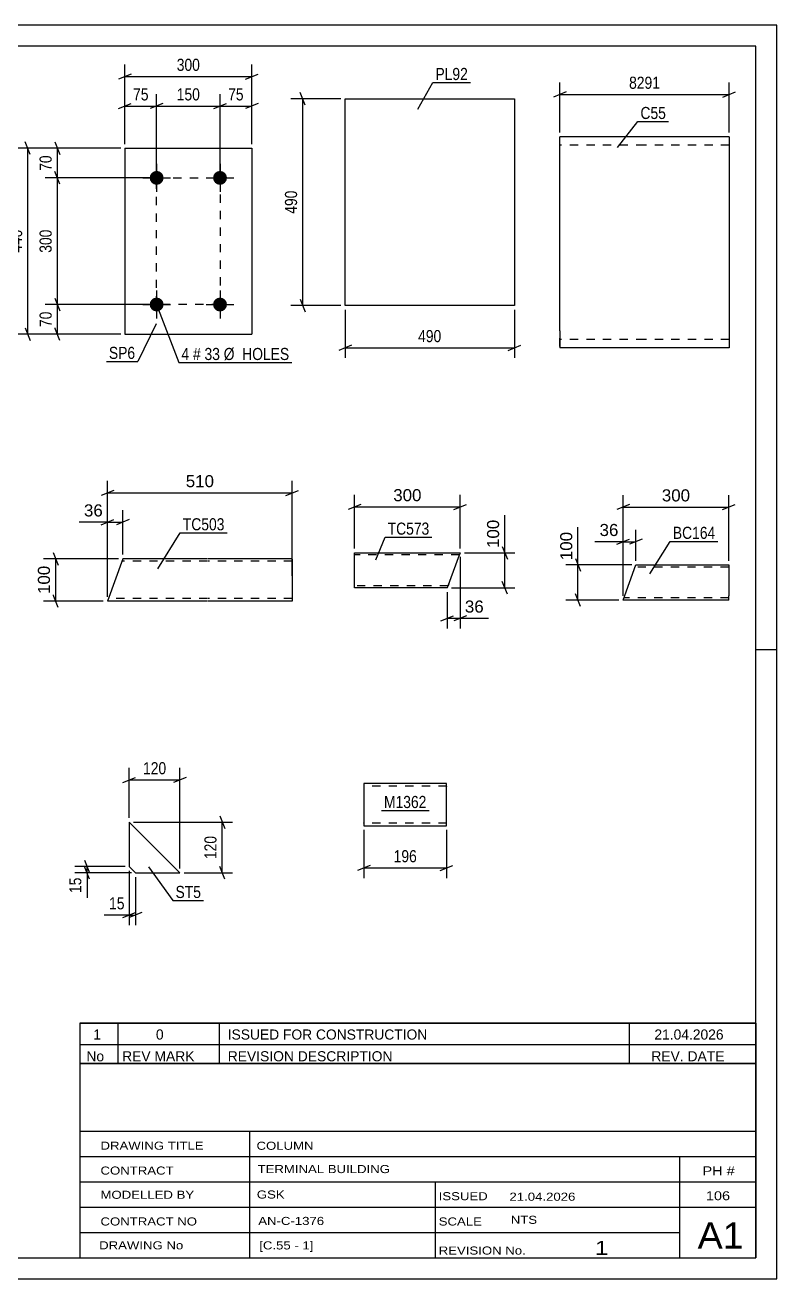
# Model space of a CAD drawing. Header units: millimetres. Extents: x 0 to 420, y 0 to 297.
# Drawn here: x 242 to 420, y 0 to 297 of the extents above; entities that cross this region are included whole.
import ezdxf

# ---------------------------------------------------------------- set-up
doc = ezdxf.new("R2010")
doc.units = ezdxf.units.MM
doc.linetypes.add('DXK_LINE_DOT2', pattern=[3.9198, 1.9599, -1.9599])
doc.styles.add('Arial', font='ARIAL.TTF', dxfattribs={"height": 0.2})
doc.styles.add('Arial Narrow', font='ARIALN.TTF', dxfattribs={"height": 0.2})

# ---------------------------------------------------------------- blocks, each defined once
blk = doc.blocks.new('Unknown-284930367-1134')
at = {"color": 5, "linetype": 'Continuous'}
for p, q in [((420, 297), (0, 297)), ((420, 0), (420, 297)), ((415, 292), (5, 292)), ((415, 5), (415, 292)), ((420, 149), (415, 149)), ((5, 5), (415, 5)), ((0, 0), (420, 0))]:
    blk.add_line(p, q, dxfattribs=at)
blk = doc.blocks.new('Part-284930367-7744 - 7743')
at = {"color": 2, "linetype": 'Continuous'}
for p, q in [((265.17, 170.58), (261.53, 160.58)), ((285.17, 170.58), (265.17, 170.58)), ((305.27, 170.58), (285.27, 170.58)), ((305.27, 170.49), (305.27, 170.58)), ((305.27, 170.49), (305.27, 169.38)), ((305.27, 169.38), (305.27, 160.58)), ((285.17, 160.58), (261.53, 160.58)), ((305.27, 160.58), (285.27, 160.58))]:
    blk.add_line(p, q, dxfattribs=at)
at = {"color": 7, "linetype": 'DXK_LINE_DOT2'}
for p, q in [((285.17, 169.98), (264.96, 169.98)), ((305.27, 169.98), (285.27, 169.98)), ((305.27, 170.23), (305.27, 169.38)), ((285.17, 161.18), (261.75, 161.18)), ((305.27, 161.18), (285.27, 161.18)), ((305.27, 160.58), (305.27, 160.67))]:
    blk.add_line(p, q, dxfattribs=at)
blk = doc.blocks.new('Part-284930367-6013 - 6012')
at = {"color": 2, "linetype": 'Continuous'}
for p, q in [((317.76, 230.55), (317.76, 279.55)), ((317.76, 279.55), (337.76, 279.55)), ((337.86, 279.55), (357.86, 279.55)), ((357.86, 279.55), (357.86, 230.55)), ((337.76, 230.55), (317.76, 230.55)), ((357.86, 230.55), (337.86, 230.55))]:
    blk.add_line(p, q, dxfattribs=at)
blk = doc.blocks.new('Part-284930367-6036 - 6035')
at = {"color": 2, "linetype": 'Continuous'}
for p, q in [((265.67, 267.81), (265.67, 223.81)), ((265.67, 267.81), (295.67, 267.81)), ((295.67, 267.81), (295.67, 223.81)), ((265.67, 223.81), (295.67, 223.81))]:
    blk.add_line(p, q, dxfattribs=at)
blk = doc.blocks.new('Bolt-284930367-6037 - 6035')
at = {"linetype": 'Continuous'}
for points in [[(273.17, 262.46, -1), (273.17, 259.16, -1)], [(288.17, 262.46, -1), (288.17, 259.16, -1)], [(273.17, 232.46, -1), (273.17, 229.16, -1)], [(288.17, 232.46, -1), (288.17, 229.16, -1)]]:
    blk.add_hatch(color=1, dxfattribs=at).paths.add_polyline_path(points)
at = {"color": 1, "linetype": 'Continuous'}
for p, q in [((273.17, 264.11), (273.17, 257.51)), ((288.17, 264.11), (288.17, 257.51)), ((269.87, 260.81), (276.47, 260.81)), ((284.87, 260.81), (291.47, 260.81)), ((273.17, 234.11), (273.17, 227.51)), ((288.17, 234.11), (288.17, 227.51)), ((269.87, 230.81), (276.47, 230.81)), ((284.87, 230.81), (291.47, 230.81))]:
    blk.add_line(p, q, dxfattribs=at)
blk = doc.blocks.new('Part-284930367-6054 - 6053')
at = {"color": 2, "linetype": 'Continuous'}
for p, q in [((266.69, 108.19), (266.69, 97.69)), ((266.69, 108.19), (278.69, 96.19)), ((266.69, 97.69), (268.19, 96.19)), ((268.19, 96.19), (278.69, 96.19))]:
    blk.add_line(p, q, dxfattribs=at)
blk = doc.blocks.new('Part-284930367-6086 - 6085')
at = {"color": 2, "linetype": 'Continuous'}
for p, q in [((341.82, 117.35), (322.22, 117.35)), ((322.22, 117.35), (322.22, 107.45)), ((341.82, 108.55), (341.82, 117.35)), ((322.22, 107.45), (322.22, 107.35)), ((322.22, 107.35), (341.82, 107.35)), ((341.82, 107.35), (341.82, 108.55))]:
    blk.add_line(p, q, dxfattribs=at)
at = {"color": 7, "linetype": 'DXK_LINE_DOT2'}
for p, q in [((341.82, 116.75), (322.22, 116.75)), ((341.82, 116.75), (341.82, 116.71)), ((341.82, 116.71), (341.82, 116.75)), ((341.82, 116.61), (341.82, 116.71)), ((341.82, 116.71), (341.82, 116.61)), ((322.22, 107.95), (322.22, 108)), ((341.82, 107.95), (322.22, 107.95)), ((341.82, 108), (341.82, 108.33)), ((341.82, 107.95), (341.82, 108))]:
    blk.add_line(p, q, dxfattribs=at)
blk = doc.blocks.new('Part-284930367-6102 - 6101')
at = {"color": 2, "linetype": 'Continuous'}
for p, q in [((388.62, 270.56), (368.62, 270.56)), ((368.62, 224.56), (368.62, 270.56)), ((408.72, 270.56), (388.72, 270.56)), ((408.72, 270.56), (408.72, 220.56)), ((368.62, 224.56), (368.62, 220.56)), ((388.62, 220.56), (368.62, 220.56)), ((408.72, 220.56), (388.72, 220.56))]:
    blk.add_line(p, q, dxfattribs=at)
at = {"color": 7, "linetype": 'DXK_LINE_DOT2'}
for p, q in [((388.62, 268.56), (368.62, 268.56)), ((408.72, 268.56), (388.72, 268.56)), ((368.62, 220.86), (368.62, 224.56)), ((388.62, 222.56), (368.62, 222.56)), ((408.72, 222.56), (388.72, 222.56))]:
    blk.add_line(p, q, dxfattribs=at)
blk = doc.blocks.new('Part-284930367-7736 - 7735')
at = {"color": 2, "linetype": 'Continuous'}
for p, q in [((320.02, 171.01), (320.02, 172.01)), ((320.02, 172.01), (345.02, 172.01)), ((320.02, 163.76), (320.02, 171.01)), ((344.79, 171.4), (341.98, 163.68)), ((344.99, 171.94), (344.79, 171.4)), ((345.02, 172.01), (344.99, 171.94)), ((320.02, 163.68), (320.02, 163.76)), ((341.98, 163.68), (320.02, 163.68))]:
    blk.add_line(p, q, dxfattribs=at)
at = {"color": 7, "linetype": 'DXK_LINE_DOT2'}
for p, q in [((344.84, 171.51), (320.02, 171.51)), ((344.84, 171.51), (344.65, 171.01)), ((344.99, 171.94), (344.79, 171.4)), ((345.02, 172.01), (345.02, 172.01)), ((342.17, 164.18), (320.02, 164.18)), ((320.02, 163.68), (320.02, 163.76)), ((341.98, 163.68), (342.01, 163.76)), ((342.01, 163.76), (342.18, 164.22)), ((342.35, 164.68), (342.17, 164.18))]:
    blk.add_line(p, q, dxfattribs=at)
blk = doc.blocks.new('Part-284930367-7753 - 7752')
at = {"color": 2, "linetype": 'Continuous'}
for p, q in [((383.6, 160.8), (386.63, 169.13)), ((386.63, 169.13), (408.6, 169.13)), ((408.6, 169.13), (408.6, 169.06)), ((408.6, 169.06), (408.6, 168.52)), ((408.6, 168.52), (408.6, 161.8)), ((408.6, 160.8), (383.6, 160.8)), ((408.6, 160.8), (408.6, 161.8))]:
    blk.add_line(p, q, dxfattribs=at)
at = {"color": 7, "linetype": 'DXK_LINE_DOT2'}
for p, q in [((408.6, 168.63), (386.45, 168.63)), ((408.6, 169.13), (408.6, 169.13)), ((408.6, 168.84), (408.6, 168.52)), ((408.6, 161.3), (383.78, 161.3)), ((408.6, 160.88), (408.6, 161.09)), ((408.6, 160.8), (408.6, 160.88))]:
    blk.add_line(p, q, dxfattribs=at)
blk = doc.blocks.new('Rectangle-284930367-8047 - 6035')
at = {"color": 1, "linetype": 'DXK_LINE_DOT2'}
blk.add_lwpolyline([(273.17, 260.81), (288.17, 260.81), (288.17, 230.81), (273.17, 230.81), (273.17, 260.81)], close=True, dxfattribs=at)
blk = doc.blocks.new('StraightDimension-284930367-7760 - 7743')
at = {"color": 7, "linetype": 'Continuous'}
for p, q in [((261.53, 161.58), (261.53, 182.11)), ((265.17, 171.58), (265.17, 182.11)), ((260.03, 178.66), (263.03, 179.86)), ((261.53, 179.26), (265.17, 179.26)), ((266.67, 179.86), (263.67, 178.66))]:
    blk.add_line(p, q, dxfattribs=at)
at = {"color": 0}
blk.add_wipeout([(261.01, 180.01), (261.01, 184.21), (255.36, 184.21), (255.36, 180.01)], dxfattribs=at)
at = {"color": 7, "linetype": 'Continuous'}
blk.add_line((261.53, 179.26), (254.84, 179.26), dxfattribs=at)
blk.add_line((261.53, 179.26), (254.84, 179.26), dxfattribs=at)
at = {"color": 3, "style": 'Arial'}
blk.add_text('36', height=2.865, dxfattribs=at).set_placement((255.96, 180.61))
blk = doc.blocks.new('StraightDimension-284930367-7773 - 7743')
at = {"color": 7, "linetype": 'Continuous'}
for p, q in [((261.53, 161.58), (261.53, 189.04)), ((305.27, 166.58), (305.27, 189.04)), ((263.03, 186.79), (260.03, 185.59)), ((261.53, 186.19), (305.27, 186.19)), ((303.77, 185.59), (306.77, 186.79))]:
    blk.add_line(p, q, dxfattribs=at)
at = {"color": 0}
blk.add_wipeout([(287.34, 186.94), (287.34, 191.14), (279.47, 191.14), (279.47, 186.94)], dxfattribs=at)
at = {"color": 3, "style": 'Arial'}
blk.add_text('510', height=2.865, dxfattribs=at).set_placement((280.07, 187.54))
blk = doc.blocks.new('StraightDimension-284930367-7787 - 7743')
at = {"color": 7, "linetype": 'Continuous'}
for p, q in [((264.17, 170.58), (246.42, 170.58)), ((248.67, 172.08), (249.87, 169.08)), ((249.27, 160.58), (249.27, 170.58)), ((260.53, 160.58), (246.42, 160.58)), ((249.87, 159.08), (248.67, 162.08))]:
    blk.add_line(p, q, dxfattribs=at)
at = {"color": 0}
blk.add_wipeout([(248.52, 169.51), (244.32, 169.51), (244.32, 161.64), (248.52, 161.64)], dxfattribs=at)
at = {"color": 3, "style": 'Arial'}
blk.add_text('100', height=2.865, rotation=90.0002, dxfattribs=at).set_placement((247.92, 162.24))
blk = doc.blocks.new('StraightDimension-284930367-6294 - 6012')
at = {"color": 7, "linetype": 'Continuous'}
for p, q in [((317.76, 229.55), (317.76, 218.15)), ((357.86, 229.55), (357.86, 218.15)), ((319.26, 221.15), (316.26, 219.95)), ((317.76, 220.55), (357.86, 220.55)), ((356.36, 219.95), (359.36, 221.15))]:
    blk.add_line(p, q, dxfattribs=at)
at = {"color": 0}
blk.add_wipeout([(341.15, 221.3), (341.15, 225.5), (334.47, 225.5), (334.47, 221.3)], dxfattribs=at)
at = {"color": 3, "style": 'Arial Narrow'}
blk.add_text('490', height=2.863, dxfattribs=at).set_placement((335.07, 221.9))
blk = doc.blocks.new('StraightDimension-284930367-6290 - 6012')
at = {"color": 7, "linetype": 'Continuous'}
for p, q in [((316.76, 279.55), (304.91, 279.55)), ((308.36, 278.05), (307.16, 281.05)), ((307.76, 230.55), (307.76, 279.55)), ((307.16, 232.05), (308.36, 229.05)), ((316.76, 230.55), (304.91, 230.55))]:
    blk.add_line(p, q, dxfattribs=at)
at = {"color": 0}
blk.add_wipeout([(307.01, 258.4), (302.81, 258.4), (302.81, 251.71), (307.01, 251.71)], dxfattribs=at)
at = {"color": 3, "style": 'Arial Narrow'}
blk.add_text('490', height=2.863, rotation=90.0002, dxfattribs=at).set_placement((306.41, 252.31))
blk = doc.blocks.new('StraightDimension-284930367-6308 - 6035')
at = {"color": 7, "linetype": 'Continuous'}
for p, q in [((249.07, 232.31), (250.27, 229.31)), ((272.17, 230.81), (246.82, 230.81)), ((249.67, 223.81), (249.67, 230.81)), ((264.67, 223.81), (246.82, 223.81)), ((250.27, 222.31), (249.07, 225.31))]:
    blk.add_line(p, q, dxfattribs=at)
at = {"color": 0}
blk.add_wipeout([(248.92, 229.74), (244.72, 229.74), (244.72, 224.88), (248.92, 224.88)], dxfattribs=at)
at = {"color": 3, "style": 'Arial Narrow'}
blk.add_text('70', height=2.863, rotation=90.0002, dxfattribs=at).set_placement((248.32, 225.48))
blk = doc.blocks.new('StraightDimension-284930367-6306 - 6035')
at = {"color": 7, "linetype": 'Continuous'}
for p, q in [((264.67, 267.81), (246.82, 267.81)), ((249.07, 269.31), (250.27, 266.31)), ((249.67, 260.81), (249.67, 267.81)), ((250.27, 259.31), (249.07, 262.31)), ((272.17, 260.81), (246.82, 260.81))]:
    blk.add_line(p, q, dxfattribs=at)
at = {"color": 0}
blk.add_wipeout([(248.92, 266.74), (244.72, 266.74), (244.72, 261.88), (248.92, 261.88)], dxfattribs=at)
at = {"color": 3, "style": 'Arial Narrow'}
blk.add_text('70', height=2.863, rotation=90.0002, dxfattribs=at).set_placement((248.32, 262.48))
blk = doc.blocks.new('StraightDimension-284930367-6307 - 6035')
at = {"color": 7, "linetype": 'Continuous'}
for p, q in [((250.27, 259.31), (249.07, 262.31)), ((272.17, 260.81), (246.82, 260.81)), ((249.67, 230.81), (249.67, 260.81)), ((249.07, 232.31), (250.27, 229.31)), ((272.17, 230.81), (246.82, 230.81))]:
    blk.add_line(p, q, dxfattribs=at)
at = {"color": 0}
blk.add_wipeout([(248.92, 249.15), (244.72, 249.15), (244.72, 242.47), (248.92, 242.47)], dxfattribs=at)
at = {"color": 3, "style": 'Arial Narrow'}
blk.add_text('300', height=2.863, rotation=90.0002, dxfattribs=at).set_placement((248.32, 243.07))
blk = doc.blocks.new('StraightDimension-284930367-6318 - 6035')
at = {"color": 7, "linetype": 'Continuous'}
for p, q in [((264.67, 267.81), (239.82, 267.81)), ((243.27, 266.31), (242.07, 269.31)), ((242.67, 223.81), (242.67, 267.81)), ((264.67, 223.81), (239.82, 223.81)), ((242.07, 225.31), (243.27, 222.31))]:
    blk.add_line(p, q, dxfattribs=at)
at = {"color": 0}
blk.add_wipeout([(241.92, 249.15), (237.72, 249.15), (237.72, 242.47), (241.92, 242.47)], dxfattribs=at)
at = {"color": 3, "style": 'Arial Narrow'}
blk.add_text('440', height=2.863, rotation=90.0002, dxfattribs=at).set_placement((241.32, 243.07))
blk = doc.blocks.new('StraightDimension-284930367-6322 - 6035')
at = {"color": 7, "linetype": 'Continuous'}
for p, q in [((288.17, 261.81), (288.17, 280.66)), ((295.67, 268.81), (295.67, 280.66)), ((286.67, 277.21), (289.67, 278.41)), ((288.17, 277.81), (295.67, 277.81)), ((297.17, 278.41), (294.17, 277.21))]:
    blk.add_line(p, q, dxfattribs=at)
at = {"color": 0}
blk.add_wipeout([(294.35, 278.56), (294.35, 282.76), (289.5, 282.76), (289.5, 278.56)], dxfattribs=at)
at = {"color": 3, "style": 'Arial Narrow'}
blk.add_text('75', height=2.863, dxfattribs=at).set_placement((290.1, 279.16))
blk = doc.blocks.new('StraightDimension-284930367-6323 - 6035')
at = {"color": 7, "linetype": 'Continuous'}
for p, q in [((273.17, 261.81), (273.17, 280.66)), ((288.17, 261.81), (288.17, 280.66)), ((274.67, 278.41), (271.67, 277.21)), ((273.17, 277.81), (288.17, 277.81)), ((286.67, 277.21), (289.67, 278.41))]:
    blk.add_line(p, q, dxfattribs=at)
at = {"color": 0}
blk.add_wipeout([(284.02, 278.56), (284.02, 282.76), (277.33, 282.76), (277.33, 278.56)], dxfattribs=at)
at = {"color": 3, "style": 'Arial Narrow'}
blk.add_text('150', height=2.863, dxfattribs=at).set_placement((277.93, 279.16))
blk = doc.blocks.new('StraightDimension-284930367-6324 - 6035')
at = {"color": 7, "linetype": 'Continuous'}
for p, q in [((265.67, 268.81), (265.67, 280.66)), ((273.17, 261.81), (273.17, 280.66)), ((264.17, 277.21), (267.17, 278.41)), ((265.67, 277.81), (273.17, 277.81)), ((274.67, 278.41), (271.67, 277.21))]:
    blk.add_line(p, q, dxfattribs=at)
at = {"color": 0}
blk.add_wipeout([(271.85, 278.56), (271.85, 282.76), (267, 282.76), (267, 278.56)], dxfattribs=at)
at = {"color": 3, "style": 'Arial Narrow'}
blk.add_text('75', height=2.863, dxfattribs=at).set_placement((267.6, 279.16))
blk = doc.blocks.new('StraightDimension-284930367-6334 - 6035')
at = {"color": 7, "linetype": 'Continuous'}
for p, q in [((267.17, 285.41), (264.17, 284.21)), ((265.67, 268.81), (265.67, 287.66)), ((294.17, 284.21), (297.17, 285.41)), ((295.67, 268.81), (295.67, 287.66)), ((265.67, 284.81), (295.67, 284.81))]:
    blk.add_line(p, q, dxfattribs=at)
at = {"color": 0}
blk.add_wipeout([(284.02, 285.56), (284.02, 289.76), (277.33, 289.76), (277.33, 285.56)], dxfattribs=at)
at = {"color": 3, "style": 'Arial Narrow'}
blk.add_text('300', height=2.863, dxfattribs=at).set_placement((277.93, 286.16))
blk = doc.blocks.new('StraightDimension-284930367-6390 - 6053')
at = {"color": 7, "linetype": 'Continuous'}
for p, q in [((256.09, 99.19), (257.29, 96.19)), ((265.69, 97.69), (253.84, 97.69)), ((267.19, 96.19), (253.84, 96.19)), ((257.29, 94.69), (256.09, 97.69)), ((256.69, 96.19), (256.69, 97.69))]:
    blk.add_line(p, q, dxfattribs=at)
at = {"color": 0}
blk.add_wipeout([(255.94, 95.67), (251.74, 95.67), (251.74, 90.81), (255.94, 90.81)], dxfattribs=at)
at = {"color": 7, "linetype": 'Continuous'}
blk.add_line((256.69, 96.19), (256.69, 90.29), dxfattribs=at)
blk.add_line((256.69, 96.19), (256.69, 90.29), dxfattribs=at)
at = {"color": 3, "style": 'Arial Narrow'}
blk.add_text('15', height=2.863, rotation=90.0002, dxfattribs=at).set_placement((255.34, 91.41))
blk = doc.blocks.new('StraightDimension-284930367-6382 - 6053')
at = {"color": 7, "linetype": 'Continuous'}
for p, q in [((266.69, 96.69), (266.69, 83.79)), ((268.19, 95.19), (268.19, 83.79)), ((265.19, 85.59), (268.19, 86.79)), ((269.69, 86.79), (266.69, 85.59)), ((266.69, 86.19), (268.19, 86.19))]:
    blk.add_line(p, q, dxfattribs=at)
at = {"color": 0}
blk.add_wipeout([(266.17, 86.94), (266.17, 91.14), (261.31, 91.14), (261.31, 86.94)], dxfattribs=at)
at = {"color": 7, "linetype": 'Continuous'}
blk.add_line((266.69, 86.19), (260.78, 86.19), dxfattribs=at)
blk.add_line((266.69, 86.19), (260.78, 86.19), dxfattribs=at)
at = {"color": 3, "style": 'Arial Narrow'}
blk.add_text('15', height=2.863, dxfattribs=at).set_placement((261.91, 87.54))
blk = doc.blocks.new('StraightDimension-284930367-6394 - 6053')
at = {"color": 7, "linetype": 'Continuous'}
for p, q in [((267.69, 108.19), (291.09, 108.19)), ((288.09, 109.69), (289.29, 106.69)), ((288.69, 96.19), (288.69, 108.19)), ((279.69, 96.19), (291.09, 96.19)), ((289.29, 94.69), (288.09, 97.69))]:
    blk.add_line(p, q, dxfattribs=at)
at = {"color": 0}
blk.add_wipeout([(287.94, 105.54), (283.74, 105.54), (283.74, 98.85), (287.94, 98.85)], dxfattribs=at)
at = {"color": 3, "style": 'Arial Narrow'}
blk.add_text('120', height=2.863, rotation=90.0002, dxfattribs=at).set_placement((287.34, 99.45))
blk = doc.blocks.new('StraightDimension-284930367-6386 - 6053')
at = {"color": 7, "linetype": 'Continuous'}
for p, q in [((266.69, 109.19), (266.69, 121.04)), ((278.69, 97.19), (278.69, 121.04)), ((265.19, 117.59), (268.19, 118.79)), ((266.69, 118.19), (278.69, 118.19)), ((280.19, 118.79), (277.19, 117.59))]:
    blk.add_line(p, q, dxfattribs=at)
at = {"color": 0}
blk.add_wipeout([(276.03, 118.94), (276.03, 123.14), (269.35, 123.14), (269.35, 118.94)], dxfattribs=at)
at = {"color": 3, "style": 'Arial Narrow'}
blk.add_text('120', height=2.863, dxfattribs=at).set_placement((269.95, 119.54))
blk = doc.blocks.new('StraightDimension-284930367-6398 - 6085')
at = {"color": 7, "linetype": 'Continuous'}
for p, q in [((322.22, 106.35), (322.22, 94.95)), ((341.82, 106.35), (341.82, 94.95)), ((323.72, 97.95), (320.72, 96.75)), ((322.22, 97.35), (341.82, 97.35)), ((340.32, 96.75), (343.32, 97.95))]:
    blk.add_line(p, q, dxfattribs=at)
at = {"color": 0}
blk.add_wipeout([(335.36, 98.1), (335.36, 102.3), (328.68, 102.3), (328.68, 98.1)], dxfattribs=at)
at = {"color": 3, "style": 'Arial Narrow'}
blk.add_text('196', height=2.863, dxfattribs=at).set_placement((329.28, 98.7))
blk = doc.blocks.new('StraightDimension-284930367-6438 - 6101')
at = {"color": 7, "linetype": 'Continuous'}
for p, q in [((368.62, 271.56), (368.62, 283.41)), ((408.72, 271.56), (408.72, 283.41)), ((370.12, 281.16), (367.12, 279.96)), ((368.62, 280.56), (408.72, 280.56)), ((407.22, 279.96), (410.22, 281.16))]:
    blk.add_line(p, q, dxfattribs=at)
at = {"color": 0}
blk.add_wipeout([(392.93, 281.31), (392.93, 285.51), (384.41, 285.51), (384.41, 281.31)], dxfattribs=at)
at = {"color": 3, "style": 'Arial Narrow'}
blk.add_text('8291', height=2.863, dxfattribs=at).set_placement((385.01, 281.91))
blk = doc.blocks.new('StraightDimension-284930367-7851 - 7735')
at = {"color": 7, "linetype": 'Continuous'}
for p, q in [((354.99, 173.51), (356.19, 170.51)), ((346.02, 172.01), (357.99, 172.01)), ((355.59, 163.68), (355.59, 172.01)), ((342.98, 163.68), (357.99, 163.68)), ((356.19, 162.18), (354.99, 165.18))]:
    blk.add_line(p, q, dxfattribs=at)
at = {"color": 0}
blk.add_wipeout([(354.84, 180.41), (350.64, 180.41), (350.64, 172.54), (354.84, 172.54)], dxfattribs=at)
at = {"color": 7, "linetype": 'Continuous'}
blk.add_line((355.59, 172.01), (355.59, 180.94), dxfattribs=at)
blk.add_line((355.59, 172.01), (355.59, 180.94), dxfattribs=at)
at = {"color": 3, "style": 'Arial'}
blk.add_text('100', height=2.865, rotation=90.0002, dxfattribs=at).set_placement((354.24, 173.14))
blk = doc.blocks.new('StraightDimension-284930367-7815 - 7735')
at = {"color": 7, "linetype": 'Continuous'}
for p, q in [((320.02, 173.01), (320.02, 185.72)), ((345.02, 173.01), (345.02, 185.72)), ((321.52, 183.47), (318.52, 182.27)), ((320.02, 182.87), (345.02, 182.87)), ((343.52, 182.27), (346.52, 183.47))]:
    blk.add_line(p, q, dxfattribs=at)
at = {"color": 0}
blk.add_wipeout([(336.45, 183.62), (336.45, 187.82), (328.58, 187.82), (328.58, 183.62)], dxfattribs=at)
at = {"color": 3, "style": 'Arial'}
blk.add_text('300', height=2.865, dxfattribs=at).set_placement((329.18, 184.22))
blk = doc.blocks.new('StraightDimension-284930367-7826 - 7735')
at = {"color": 7, "linetype": 'Continuous'}
for p, q in [((345.02, 171.01), (345.02, 154.08)), ((341.98, 162.68), (341.98, 154.08)), ((340.48, 155.88), (343.48, 157.08)), ((341.98, 156.48), (345.02, 156.48)), ((346.52, 157.08), (343.52, 155.88))]:
    blk.add_line(p, q, dxfattribs=at)
at = {"color": 0}
blk.add_wipeout([(351.19, 157.23), (351.19, 161.43), (345.54, 161.43), (345.54, 157.23)], dxfattribs=at)
at = {"color": 7, "linetype": 'Continuous'}
blk.add_line((345.02, 156.48), (351.72, 156.48), dxfattribs=at)
blk.add_line((345.02, 156.48), (351.72, 156.48), dxfattribs=at)
at = {"color": 3, "style": 'Arial'}
blk.add_text('36', height=2.865, dxfattribs=at).set_placement((346.14, 157.83))
blk = doc.blocks.new('StraightDimension-284930367-7906 - 7752')
at = {"color": 7, "linetype": 'Continuous'}
for p, q in [((372.31, 170.63), (373.51, 167.63)), ((385.63, 169.13), (370.06, 169.13)), ((372.91, 160.8), (372.91, 169.13)), ((382.6, 160.8), (370.06, 160.8)), ((373.51, 159.3), (372.31, 162.3))]:
    blk.add_line(p, q, dxfattribs=at)
at = {"color": 0}
blk.add_wipeout([(372.16, 177.53), (367.96, 177.53), (367.96, 169.66), (372.16, 169.66)], dxfattribs=at)
at = {"color": 7, "linetype": 'Continuous'}
blk.add_line((372.91, 169.13), (372.91, 178.06), dxfattribs=at)
blk.add_line((372.91, 169.13), (372.91, 178.06), dxfattribs=at)
at = {"color": 3, "style": 'Arial'}
blk.add_text('100', height=2.865, rotation=90.0002, dxfattribs=at).set_placement((371.56, 170.26))
blk = doc.blocks.new('StraightDimension-284930367-7882 - 7752')
at = {"color": 7, "linetype": 'Continuous'}
for p, q in [((383.6, 161.8), (383.6, 177.47)), ((386.63, 170.13), (386.63, 177.47)), ((382.1, 174.02), (385.1, 175.22)), ((383.6, 174.62), (386.63, 174.62)), ((388.13, 175.22), (385.13, 174.02))]:
    blk.add_line(p, q, dxfattribs=at)
at = {"color": 0}
blk.add_wipeout([(383.07, 175.37), (383.07, 179.57), (377.42, 179.57), (377.42, 175.37)], dxfattribs=at)
at = {"color": 7, "linetype": 'Continuous'}
blk.add_line((383.6, 174.62), (376.9, 174.62), dxfattribs=at)
blk.add_line((383.6, 174.62), (376.9, 174.62), dxfattribs=at)
at = {"color": 3, "style": 'Arial'}
blk.add_text('36', height=2.865, dxfattribs=at).set_placement((378.02, 175.97))
blk = doc.blocks.new('StraightDimension-284930367-7895 - 7752')
at = {"color": 7, "linetype": 'Continuous'}
for p, q in [((383.6, 161.8), (383.6, 185.67)), ((408.6, 170.13), (408.6, 185.67)), ((385.1, 183.42), (382.1, 182.22)), ((383.6, 182.82), (408.6, 182.82)), ((407.1, 182.22), (410.1, 183.42))]:
    blk.add_line(p, q, dxfattribs=at)
at = {"color": 0}
blk.add_wipeout([(400.03, 183.57), (400.03, 187.77), (392.16, 187.77), (392.16, 183.57)], dxfattribs=at)
at = {"color": 3, "style": 'Arial'}
blk.add_text('300', height=2.865, dxfattribs=at).set_placement((392.76, 184.17))
blk = doc.blocks.new('Mark-284930367-7809 - 7743')
at = {"color": 0}
blk.add_wipeout([(289.24, 177.32), (289.24, 180.32), (279.37, 180.32), (279.37, 177.32)], dxfattribs=at)
blk.add_wipeout([(289.24, 177.32), (289.24, 180.32), (279.37, 180.32), (279.37, 177.32)], dxfattribs=at)
at = {"color": 30, "linetype": 'Continuous'}
for p, q in [((273.43, 168.23), (278.77, 176.72)), ((278.77, 176.72), (289.84, 176.72))]:
    blk.add_line(p, q, dxfattribs=at)
at = {"color": 3, "style": 'Arial Narrow'}
blk.add_text('TC503', height=2.863, dxfattribs=at).set_placement((279.37, 177.32))
blk = doc.blocks.new('Unknown-284930367-10579')
at = {"color": 7, "linetype": 'Continuous'}
for p, q in [((255, 51.05), (255, 5)), ((255, 51.05), (415, 51.05)), ((415, 51), (415, 5)), ((255, 35), (415, 35)), ((295.14, 35), (295.14, 5)), ((255, 29), (415, 29)), ((397, 5.05), (397, 29.05)), ((255, 23), (415, 23)), ((339.14, 23), (339.14, 5)), ((255, 17), (415, 17)), ((255, 11), (397, 11)), ((255, 5), (415, 5))]:
    blk.add_line(p, q, dxfattribs=at)
at = {"color": 7, "style": 'Arial Narrow'}
for s, height, width, p in [('DRAWING TITLE', 1.9089, 1.425378, (259.88, 30.61)), ('COLUMN', 1.909, 1.425378, (296.81, 30.59)), ('TERMINAL BUILDING', 1.9089, 1.425378, (297.06, 25.07)), ('CONTRACT', 1.909, 1.425378, (259.88, 24.71)), ('MODELLED BY', 1.9089, 1.425378, (259.88, 18.98)), ('GSK', 1.909, 1.425378, (296.88, 19.04)), ('ISSUED', 1.909, 1.425378, (339.94, 18.64)), ('21.04.2026', 1.909, 1.425378, (356.69, 18.52)), ('CONTRACT NO', 1.9089, 1.425378, (259.88, 12.66)), ('AN-C-1376', 1.909, 1.425378, (297.23, 12.78)), ('SCALE', 1.909, 1.425378, (339.94, 12.65)), ('A1', 6.204, 1.25, (401.24, 7.2)), ('DRAWING No', 1.909, 1.425378, (259.56, 7)), ('[C.55 - 1]', 1.909, 1.425378, (297.46, 6.99)), ('1', 3.34, 1.5, (376.91, 5.68)), ('REVISION No.', 1.9089, 1.425378, (339.94, 5.77))]:
    blk.add_text(s, height=height, dxfattribs=dict(at, width=width)).set_placement(p)
at = {"color": 7, "linetype": 'Continuous', "style": 'Arial Narrow'}
for s, height, width, p in [('PH #', 2.1, 1.42538, (402.4, 24.55)), ('106', 2.1, 1.42538, (403.19, 18.65)), ('NTS', 1.909, 1.425378, (357, 13.05))]:
    blk.add_text(s, height=height, dxfattribs=dict(at, width=width)).set_placement(p)
blk = doc.blocks.new('Unknown-284930367-10580')
at = {"color": 7, "linetype": 'Continuous'}
for p, q in [((255, 60.55), (415, 60.55)), ((415, 60.55), (255, 60.55)), ((255, 60.55), (255, 55.55)), ((264, 60.55), (264, 55.55)), ((288, 60.55), (288, 55.55)), ((385, 60.55), (385, 55.55)), ((415, 60.55), (415, 55.55)), ((255, 55.55), (415, 55.55)), ((255, 55.55), (255, 51.05)), ((255, 55.55), (415, 55.55)), ((264, 55.55), (264, 51.05)), ((288, 55.55), (288, 51.05)), ((385, 55.55), (385, 51.05)), ((415, 55.55), (415, 51.05)), ((415, 51.05), (255, 51.05))]:
    blk.add_line(p, q, dxfattribs=at)
at = {"color": 7, "linetype": 'Continuous', "style": 'Arial Narrow'}
for s, height, width, p in [('1', 2.39, 1.196471, (258.16, 56.7)), ('0', 2.39, 1.196471, (273, 56.7)), ('ISSUED FOR CONSTRUCTION', 2.3861, 1.196471, (290, 56.7)), ('21.04.2026', 2.386, 1.196471, (391, 56.7)), ('No', 2.386, 1.2, (256.54, 51.55)), ('REV MARK', 2.386, 1.2, (265, 51.55)), ('REVISION DESCRIPTION', 2.3861, 1.2, (290, 51.55)), ('REV. DATE', 2.386, 1.2, (390.28, 51.55))]:
    blk.add_text(s, height=height, dxfattribs=dict(at, width=width)).set_placement(p)
blk = doc.blocks.new('Mark-284930367-6464 - 6012')
at = {"color": 0}
blk.add_wipeout([(346.84, 283.98), (346.84, 286.98), (339.17, 286.98), (339.17, 283.98)], dxfattribs=at)
blk.add_wipeout([(346.84, 283.98), (346.84, 286.98), (339.17, 286.98), (339.17, 283.98)], dxfattribs=at)
at = {"color": 30, "linetype": 'Continuous'}
for p, q in [((334.98, 277.06), (338.57, 283.38)), ((338.57, 283.38), (347.44, 283.38))]:
    blk.add_line(p, q, dxfattribs=at)
at = {"color": 3, "style": 'Arial Narrow'}
blk.add_text('PL92', height=2.863, dxfattribs=at).set_placement((339.17, 283.98))
blk = doc.blocks.new('Mark-284930367-7679 - 6035')
at = {"color": 0}
blk.add_wipeout([(268.08, 217.92), (268.08, 220.92), (261.87, 220.92), (261.87, 217.92)], dxfattribs=at)
blk.add_wipeout([(268.08, 217.92), (268.08, 220.92), (261.87, 220.92), (261.87, 217.92)], dxfattribs=at)
at = {"color": 30, "linetype": 'Continuous'}
for p in [(273.06, 226.23), (261.27, 217.32)]:
    blk.add_line(p, (268.68, 217.32), dxfattribs=at)
at = {"color": 3, "style": 'Arial Narrow'}
blk.add_text('SP6', height=2.863, dxfattribs=at).set_placement((261.87, 217.92))
blk = doc.blocks.new('Mark-284930367-6473 - 6035')
at = {"color": 0}
blk.add_wipeout([(280.87, 217.66), (280.87, 220.66), (279.04, 220.66), (279.04, 217.66)], dxfattribs=at)
blk.add_wipeout([(280.87, 217.66), (280.87, 220.66), (279.04, 220.66), (279.04, 217.66)], dxfattribs=at)
at = {"color": 7, "linetype": 'Continuous'}
blk.add_line((273.17, 230.81), (278.44, 217.06), dxfattribs=at)
at = {"color": 0}
blk.add_wipeout([(283.6, 217.66), (283.6, 220.66), (281.77, 220.66), (281.77, 217.66)], dxfattribs=at)
blk.add_wipeout([(283.6, 217.66), (283.6, 220.66), (281.77, 220.66), (281.77, 217.66)], dxfattribs=at)
at = {"color": 3, "style": 'Arial Narrow'}
blk.add_text('4', height=2.86, dxfattribs=at).set_placement((279.04, 217.66))
at = {"color": 0}
blk.add_wipeout([(288.15, 217.66), (288.15, 220.66), (284.5, 220.66), (284.5, 217.66)], dxfattribs=at)
blk.add_wipeout([(288.15, 217.66), (288.15, 220.66), (284.5, 220.66), (284.5, 217.66)], dxfattribs=at)
at = {"color": 3, "style": 'Arial Narrow'}
blk.add_text('#', height=2.86, dxfattribs=at).set_placement((281.77, 217.66))
at = {"color": 0}
blk.add_wipeout([(304.58, 217.66), (304.58, 220.66), (289.05, 220.66), (289.05, 217.66)], dxfattribs=at)
blk.add_wipeout([(304.58, 217.66), (304.58, 220.66), (289.05, 220.66), (289.05, 217.66)], dxfattribs=at)
at = {"color": 7, "linetype": 'Continuous'}
blk.add_line((278.44, 217.06), (305.18, 217.06), dxfattribs=at)
at = {"color": 3, "style": 'Arial Narrow'}
for s, p in [('33', (284.5, 217.66)), ('Ø  HOLES', (289.05, 217.66))]:
    blk.add_text(s, height=2.863, dxfattribs=at).set_placement(p)
blk = doc.blocks.new('Mark-284930367-6478 - 6053')
at = {"color": 0}
blk.add_wipeout([(283.67, 90.23), (283.67, 93.23), (277.64, 93.23), (277.64, 90.23)], dxfattribs=at)
blk.add_wipeout([(283.67, 90.23), (283.67, 93.23), (277.64, 93.23), (277.64, 90.23)], dxfattribs=at)
at = {"color": 30, "linetype": 'Continuous'}
for p, q in [((271.25, 97.58), (277.04, 89.63)), ((277.04, 89.63), (284.27, 89.63))]:
    blk.add_line(p, q, dxfattribs=at)
at = {"color": 3, "style": 'Arial Narrow'}
blk.add_text('ST5', height=2.863, dxfattribs=at).set_placement((277.64, 90.23))
blk = doc.blocks.new('Mark-284930367-6481 - 6085')
at = {"color": 0}
blk.add_wipeout([(337.05, 111.54), (337.05, 114.54), (326.99, 114.54), (326.99, 111.54)], dxfattribs=at)
blk.add_wipeout([(337.05, 111.54), (337.05, 114.54), (326.99, 114.54), (326.99, 111.54)], dxfattribs=at)
at = {"color": 30, "linetype": 'Continuous'}
blk.add_line((326.39, 110.94), (337.65, 110.94), dxfattribs=at)
at = {"color": 3, "style": 'Arial Narrow'}
blk.add_text('M1362', height=2.863, dxfattribs=at).set_placement((326.99, 111.54))
blk = doc.blocks.new('Mark-284930367-6489 - 6101')
at = {"color": 0}
blk.add_wipeout([(393.73, 274.75), (393.73, 277.75), (387.7, 277.75), (387.7, 274.75)], dxfattribs=at)
blk.add_wipeout([(393.73, 274.75), (393.73, 277.75), (387.7, 277.75), (387.7, 274.75)], dxfattribs=at)
at = {"color": 30, "linetype": 'Continuous'}
for p, q in [((382.28, 267.98), (387.1, 274.15)), ((387.1, 274.15), (394.33, 274.15))]:
    blk.add_line(p, q, dxfattribs=at)
at = {"color": 3, "style": 'Arial Narrow'}
blk.add_text('C55', height=2.863, dxfattribs=at).set_placement((387.7, 274.75))
blk = doc.blocks.new('Mark-284930367-7875 - 7735')
at = {"color": 0}
blk.add_wipeout([(337.73, 176.29), (337.73, 179.29), (327.86, 179.29), (327.86, 176.29)], dxfattribs=at)
blk.add_wipeout([(337.73, 176.29), (337.73, 179.29), (327.86, 179.29), (327.86, 176.29)], dxfattribs=at)
at = {"color": 30, "linetype": 'Continuous'}
for p, q in [((325.04, 170.32), (327.26, 175.69)), ((327.26, 175.69), (338.33, 175.69))]:
    blk.add_line(p, q, dxfattribs=at)
at = {"color": 3, "style": 'Arial Narrow'}
blk.add_text('TC573', height=2.863, dxfattribs=at).set_placement((327.86, 176.29))
blk = doc.blocks.new('Mark-284930367-7918 - 7752')
at = {"color": 0}
blk.add_wipeout([(405.42, 175.3), (405.42, 178.3), (395.37, 178.3), (395.37, 175.3)], dxfattribs=at)
blk.add_wipeout([(405.42, 175.3), (405.42, 178.3), (395.37, 178.3), (395.37, 175.3)], dxfattribs=at)
at = {"color": 30, "linetype": 'Continuous'}
for p, q in [((389.95, 167), (394.77, 174.7)), ((394.77, 174.7), (406.02, 174.7))]:
    blk.add_line(p, q, dxfattribs=at)
at = {"color": 3, "style": 'Arial Narrow'}
blk.add_text('BC164', height=2.863, dxfattribs=at).set_placement((395.37, 175.3))

msp = doc.modelspace()

# ---------------------------------------------------------------- block references
for name in ['Unknown-284930367-1134', 'Part-284930367-6013 - 6012', 'Part-284930367-6102 - 6101', 'Part-284930367-6036 - 6035', 'Bolt-284930367-6037 - 6035', 'Rectangle-284930367-8047 - 6035', 'Part-284930367-7744 - 7743', 'Part-284930367-7736 - 7735', 'Part-284930367-7753 - 7752', 'Part-284930367-6086 - 6085', 'Part-284930367-6054 - 6053', 'Unknown-284930367-10580', 'Unknown-284930367-10579']:
    msp.add_blockref(name, (0, 0))

# ---------------------------------------------------------------- next in the draw order: block references
for name in ['Mark-284930367-6464 - 6012', 'StraightDimension-284930367-6438 - 6101', 'StraightDimension-284930367-6322 - 6035', 'StraightDimension-284930367-6306 - 6035', 'StraightDimension-284930367-6308 - 6035', 'StraightDimension-284930367-6294 - 6012', 'StraightDimension-284930367-7760 - 7743', 'StraightDimension-284930367-7851 - 7735', 'StraightDimension-284930367-7906 - 7752', 'Mark-284930367-6481 - 6085', 'StraightDimension-284930367-6398 - 6085', 'StraightDimension-284930367-6390 - 6053']:
    msp.add_blockref(name, (0, 0))

# ---------------------------------------------------------------- next in the draw order: block references
for name in ['StraightDimension-284930367-6290 - 6012', 'Mark-284930367-6489 - 6101', 'StraightDimension-284930367-6307 - 6035', 'StraightDimension-284930367-7773 - 7743', 'StraightDimension-284930367-7815 - 7735', 'StraightDimension-284930367-7882 - 7752', 'StraightDimension-284930367-7826 - 7735', 'StraightDimension-284930367-6382 - 6053']:
    msp.add_blockref(name, (0, 0))

# ---------------------------------------------------------------- next in the draw order: block references
for name in ['StraightDimension-284930367-6323 - 6035', 'StraightDimension-284930367-6318 - 6035', 'StraightDimension-284930367-7895 - 7752', 'Mark-284930367-7809 - 7743', 'Mark-284930367-7875 - 7735', 'StraightDimension-284930367-7787 - 7743', 'StraightDimension-284930367-6394 - 6053']:
    msp.add_blockref(name, (0, 0))

# ---------------------------------------------------------------- next in the draw order: block references
for name in ['StraightDimension-284930367-6324 - 6035', 'Mark-284930367-7679 - 6035', 'Mark-284930367-7918 - 7752', 'StraightDimension-284930367-6386 - 6053']:
    msp.add_blockref(name, (0, 0))

# ---------------------------------------------------------------- next in the draw order: block references
for name in ['StraightDimension-284930367-6334 - 6035', 'Mark-284930367-6473 - 6035', 'Mark-284930367-6478 - 6053']:
    msp.add_blockref(name, (0, 0))

doc.saveas('drawing.dxf')
